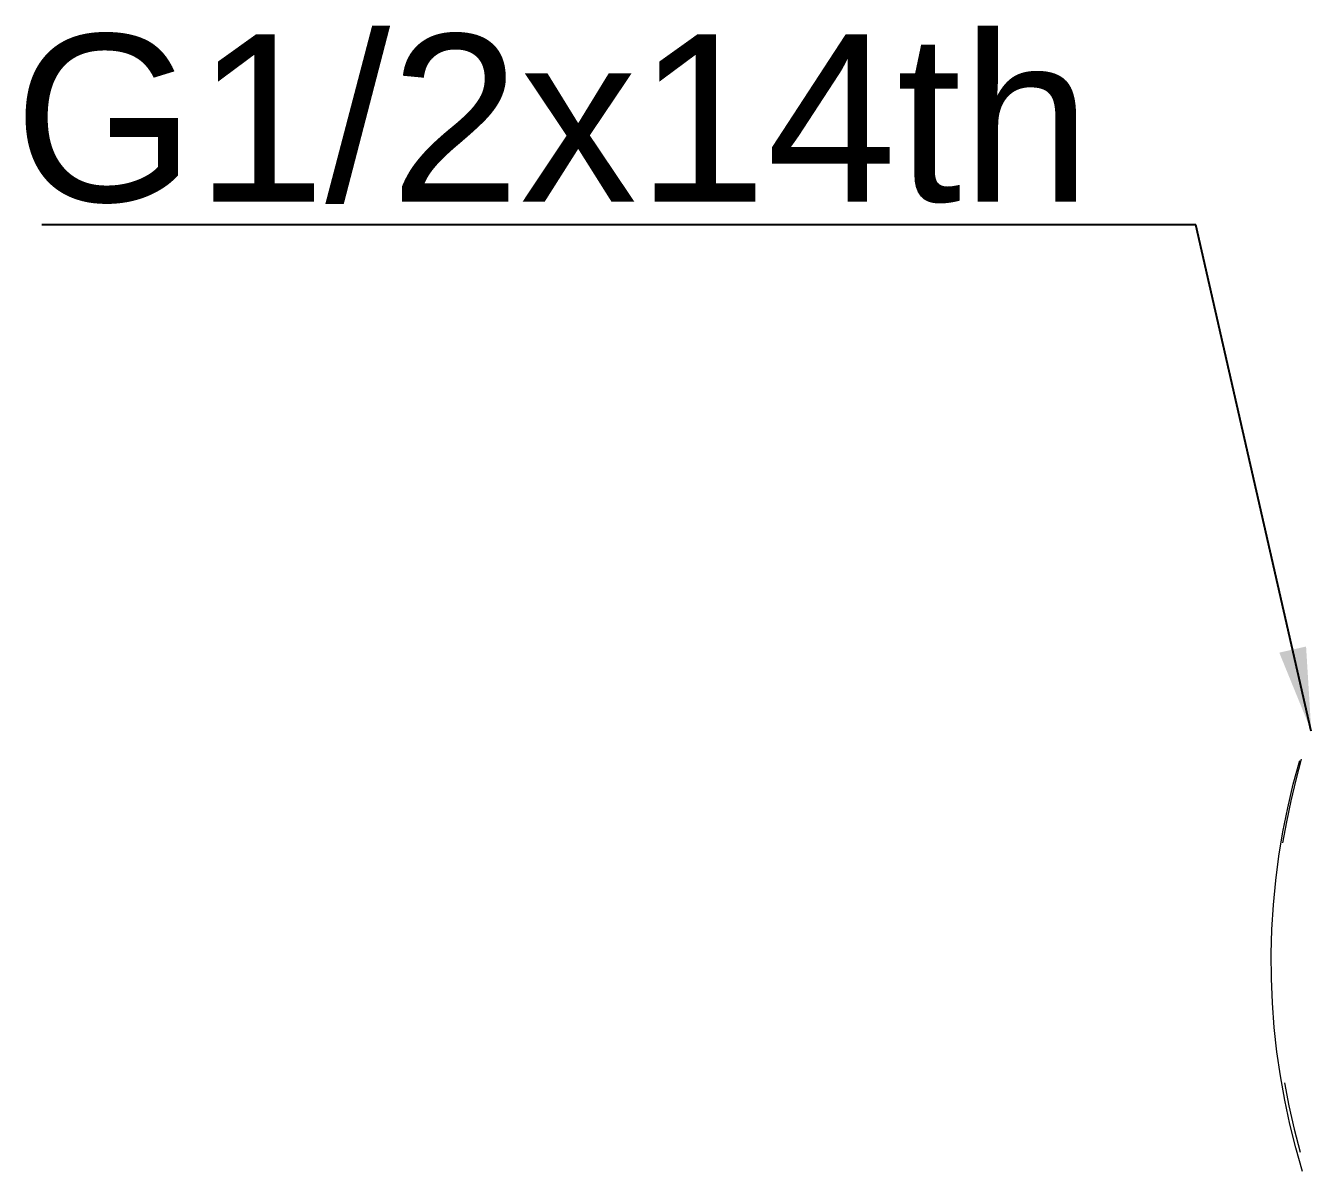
# Model space of a CAD drawing. Header units: millimetres. Extents: x 1991 to 2585, y -1131 to -711.
# Drawn here: x 2281.49 to 2319.71, y -1080.85 to -1046.57 of the extents above; entities that cross this region are included whole.
import ezdxf

# ---------------------------------------------------------------- set-up
doc = ezdxf.new("R2010")
doc.units = ezdxf.units.MM
doc.header["$LTSCALE"] = 0.1
doc.layers.get('0').update_dxf_attribs({"lineweight": 13})
doc.layers.add('DIM', color=3, linetype='Continuous', lineweight=9)
doc.styles.get("Standard").update_dxf_attribs({"font": 'arial.ttf'})
doc.dimstyles.new('ISO-25', dxfattribs={"dimtxt": 2.5, "dimasz": 2.5, "dimexe": 1.25, "dimexo": 0.625, "dimtad": 1, "dimtxsty": 'Standard', "dimcen": 2.5, "dimadec": 0, "dimazin": 0, "dimtfac": 1, "dimtmove": 0, "dimatfit": 3, "dimfxl": 0, "dimarcsym": 0})

msp = doc.modelspace()

# ---------------------------------------------------------------- linework, layer by layer
for p, q in [((2319.407, -1069.266), (2319.599, -1068.558)), ((2319.646, -1068.521), (2319.479, -1069.14)), ((2319.239, -1069.98), (2319.407, -1069.266)), ((2319.479, -1069.14), (2319.33, -1069.763)), ((2319.33, -1069.763), (2319.2, -1070.391)), ((2319.095, -1070.699), (2319.239, -1069.98)), ((2319.2, -1070.391), (2319.088, -1071.022)), ((2318.976, -1071.423), (2319.095, -1070.699)), ((2318.882, -1072.151), (2318.976, -1071.423)), ((2318.812, -1072.881), (2318.882, -1072.151)), ((2318.768, -1073.613), (2318.812, -1072.881)), ((2318.748, -1074.346), (2318.768, -1073.613)), ((2318.753, -1075.08), (2318.748, -1074.346)), ((2318.783, -1075.812), (2318.753, -1075.08)), ((2318.838, -1076.544), (2318.783, -1075.812)), ((2318.918, -1077.273), (2318.838, -1076.544)), ((2319.023, -1077.999), (2318.918, -1077.273)), ((2319.152, -1078.721), (2319.023, -1077.999)), ((2319.143, -1078.199), (2319.277, -1078.896)), ((2319.306, -1079.438), (2319.152, -1078.721)), ((2319.277, -1078.896), (2319.434, -1079.587)), ((2319.484, -1080.15), (2319.306, -1079.438)), ((2319.434, -1079.587), (2319.614, -1080.274)), ((2319.686, -1080.855), (2319.484, -1080.15))]:
    msp.add_line(p, q)

# ---------------------------------------------------------------- texts
at = {"layer": 'DIM', "insert": (2313.365, -1051.909), "char_height": 5, "attachment_point": 9}
msp.add_mtext('G1/2x14th', dxfattribs=at)

# ---------------------------------------------------------------- leaders
at = {"layer": 'DIM', "annotation_type": 0, "has_hookline": 1, "hookline_direction": 1, "text_width": 31.385}
msp.add_leader([(2319.945, -1067.679), (2316.49, -1052.534), (2313.99, -1052.534)], dimstyle='ISO-25', override={"dimtxt": 5, "dimcen": 5, "dimfxl": 1.25}, dxfattribs=at)

doc.saveas('drawing.dxf')
